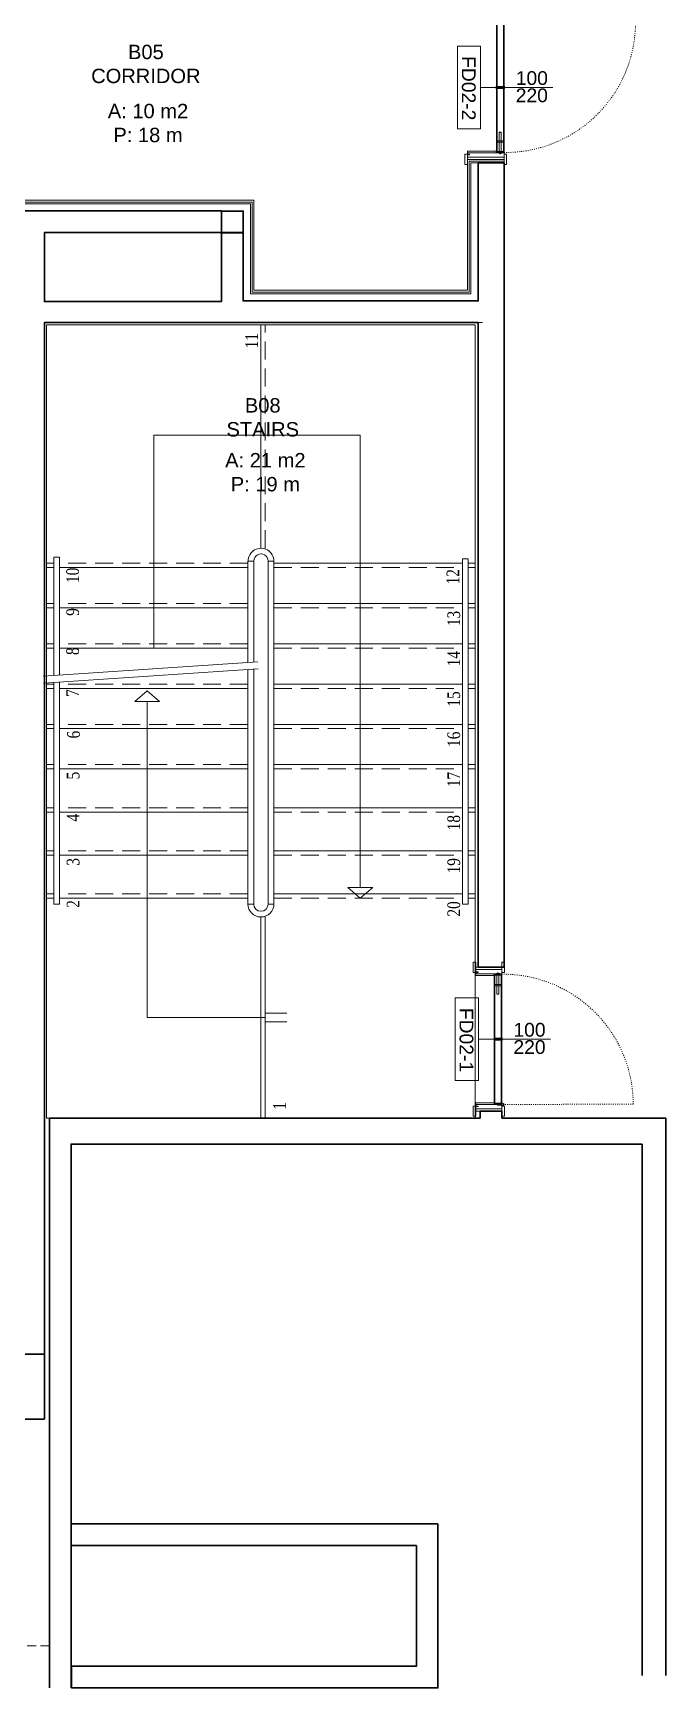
# Model space of a CAD drawing. Header units: centimetres. Extents: x 118932 to 154602, y -32682 to -23521.
# Drawn here: x 129395 to 129835, y -27265 to -26114 of the extents above; entities that cross this region are included whole.
import ezdxf

# ---------------------------------------------------------------- set-up
doc = ezdxf.new("R2010")
doc.units = ezdxf.units.CM
doc.header["$LTSCALE"] = 50
doc.header["$MEASUREMENT"] = 0
for name, pattern in [('ACAD_ISO03W100', [30, 12, -18]), ('CACHE', [0.375, 0.25, -0.125]), ('HIDDEN2', [0.1875, 0.125, -0.0625])]:
    doc.linetypes.add(name, pattern=pattern)
for name, color, linetype, lineweight, true_color in [('GEN_00_BL_Yazı', 7, 'Continuous', 0, 0x4f5250), ('GEN_00_BL_Ölçü Dış', 7, 'Continuous', 5, 0x766a5e), ('GEN_01_TA_Kolon', 7, 'Continuous', 35, 0xd05d28), ('GEN_01_TA_Merdiven', 7, 'Continuous', 13, 0x816183), ('GEN_02_TF_Kapı', 7, 'Continuous', 9, 0x4a3526), ('GEN_04_PL_İzdüşüm İnce', 7, 'HIDDEN2', 9, 0x6e6387), ('GEN_05_ML_Ahşap', 7, 'Continuous', 9, 0x745e3d), ('GEN_05_ML_Alçıpan_giydirme', 7, 'Continuous', 18, 0x7ebab5), ('GEN_06_GR_İnce', 7, 'Continuous', 13, 0xb0b0a9), ('KALACAK DUVARLAR', 7, 'Continuous', 30, 0x005387)]:
    doc.layers.add(name, color=color, linetype=linetype, lineweight=lineweight, true_color=true_color)
doc.styles.add('ARIAL', font='arial.ttf')
doc.styles.add('arial_1_18', font='arial.ttf', dxfattribs={"height": 0.2})
doc.styles.add('NEW-ROMAN', font='times.ttf', dxfattribs={"width": 0.7, "height": 15})

# ---------------------------------------------------------------- blocks, each defined once
blk = doc.blocks.new('LEVEL -1 İZDÜŞÜM')
at = {"layer": 'GEN_04_PL_İzdüşüm İnce', "elevation": 0}
blk.add_lwpolyline([(1823, 4005.8), (-433.4, 4005.8)], dxfattribs=at)
blk = doc.blocks.new('LEVEL -1_D BLOK_KOLON')
at = {"layer": 'GEN_01_TA_Kolon', "elevation": 0}
blk.add_lwpolyline([(2749.2, -956.4), (2749.2, -941.4), (2734.2, -941.4), (2734.2, -956.4)], close=True, dxfattribs=at)
at = {"layer": 'GEN_01_TA_Kolon'}
blk.add_lwpolyline([(2611, -1781.6), (2596, -1781.6), (2596, -1736.6), (2611, -1736.6)], close=True, dxfattribs=at)
blk = doc.blocks.new('level -1 d blok duvarlar')
at = {"layer": 'GEN_05_ML_Alçıpan_giydirme', "elevation": 0}
for points in [[(-763.5, -981.9), (-743.5, -981.9), (-743.5, -983.4), (145.7, -983.4), (145.7, -1046), (294.1, -1046), (294.1, -954.9), (319.6, -954.9), (319.6, -957.4), (296.6, -957.4), (296.6, -1048.5), (143.2, -1048.5), (143.2, -985.9), (-746, -985.9), (-746, -984.4), (-761, -984.4)], [(-1214.2, -1656.5), (-1214.2, -1650.3), (-1140.2, -1650.3), (-1140.2, -1180.6), (-1195.8, -1180.6), (-1195.8, -1012.2), (-1203.3, -1012.2), (-1203.3, -984.7), (-762.3, -984.7), (-762.3, -983.2), (-744.7, -983.2), (-744.7, -984.7), (144.4, -984.7), (144.4, -1047.2), (295.4, -1047.2), (295.4, -956.2), (319.6, -956.2)]]:
    blk.add_lwpolyline(points, dxfattribs=at)
blk = doc.blocks.new('KALACAK DUVARLAR LEVEL -1 D BLOK')
at = {"layer": 'KALACAK DUVARLAR', "elevation": 0}
for points in [[(628.1, -411.2), (643.1, -411.2), (643.1, 306.4), (944.7, 306.4), (944.7, -142.1), (944.7, -142.1), (962.8, -142.1), (962.7, 417.4), (944.7, 417.4), (944.7, 321.4), (781.2, 321.4), (781.2, 369), (766.2, 369), (766.2, 321), (643.1, 321), (643.1, 369), (766.2, 369), (766.2, 384), (270.1, 384)], [(646.6, -643.3), (646.6, -247.1), (946.1, -247.1)], [(946.1, -247.1), (946.1, -242.1), (961.1, -242.1), (961.1, -247.1)], [(961.1, -247.1), (1075.2, -247.1), (1075.2, -488.8), (1075.2, -634.6)], [(1058.7, -634.6), (1058.7, -265.1)], [(901.7, -544.3), (661.6, -544.3), (661.6, -529.3), (916.7, -529.3)], [(916.7, -529.3), (916.7, -643.3), (661.9, -643.3), (661.9, -628.3), (901.7, -628.3), (901.7, -544.3)]]:
    blk.add_lwpolyline(points, dxfattribs=at)
at = {"layer": 'KALACAK DUVARLAR'}
blk.add_polyline3d([(1058.7, -265.1, 0), (661.6, -265.1, 0), (661.6, -643.3, 0)], dxfattribs=at)
blk = doc.blocks.new('merdiven___')
at = {"layer": 'GEN_01_TA_Merdiven', "linetype": 'ByBlock'}
for p, q in [((175.9, 308.5, 0), (175.9, 464, 0)), ((101.4, 239, 0), (101.4, 387.2, 0)), ((101.4, 387.2, 0), (245, 387.2, 0)), ((245, 72.6, 0), (245, 387.2, 0)), ((31.9, 220, 0), (31.9, 302.2, 0)), ((35.9, 302.2, 0), (31.9, 302.2, 0)), ((35.9, 220.3, 0), (35.9, 302.2, 0)), ((166.9, 229.1, 0), (166.9, 299.5, 0)), ((166.9, 299.5, 0), (170.9, 299.5, 0)), ((170.9, 229.3, 0), (170.9, 299.5, 0)), ((176, 308.5, 0), (175.9, 308.5, 0)), ((176, 304.5, 0), (175.9, 304.5, 0)), ((181, 61, 0), (181, 299.5, 0)), ((185, 299.5, 0), (181, 299.5, 0)), ((185, 61, 0), (185, 299.5, 0)), ((316, 61, 0), (316, 301.1, 0)), ((316, 301.1, 0), (320, 301.1, 0)), ((320, 61, 0), (320, 301.1, 0)), ((31.9, 298, 0), (26.9, 298, 0)), ((31.9, 295, 0), (26.9, 295, 0)), ((166.9, 295, 0), (35.9, 295, 0)), ((185, 298, 0), (316, 298, 0)), ((320, 298, 0), (325, 298, 0)), ((320, 295, 0), (325, 295, 0)), ((31.9, 270, 0), (26.9, 270, 0)), ((31.9, 267, 0), (26.9, 267, 0)), ((166.9, 267, 0), (35.9, 267, 0)), ((185, 270, 0), (316, 270, 0)), ((320, 270, 0), (325, 270, 0)), ((320, 267, 0), (325, 267, 0)), ((31.9, 242, 0), (26.9, 242, 0)), ((185, 242, 0), (316, 242, 0)), ((320, 242, 0), (325, 242, 0)), ((31.9, 239, 0), (26.9, 239, 0)), ((166.9, 239, 0), (35.9, 239, 0)), ((320, 239, 0), (325, 239, 0)), ((166.9, 61, 0), (166.9, 224.2, 0)), ((170.9, 61, 0), (170.9, 224.5, 0)), ((31.9, 214, 0), (26.9, 214, 0)), ((31.9, 211, 0), (26.9, 211, 0)), ((31.9, 61, 0), (31.9, 215.1, 0)), ((35.9, 61, 0), (35.9, 215.4, 0)), ((166.9, 211, 0), (35.9, 211, 0)), ((88.2, 201.8, 0), (96.9, 209.4, 0)), ((105.5, 201.8, 0), (96.9, 209.4, 0)), ((185, 214, 0), (316, 214, 0)), ((320, 214, 0), (325, 214, 0)), ((320, 211, 0), (325, 211, 0)), ((105.5, 201.8, 0), (88.2, 201.8, 0)), ((96.9, -18, 0), (96.9, 201.8, 0)), ((31.9, 186, 0), (26.9, 186, 0)), ((185, 186, 0), (316, 186, 0)), ((320, 186, 0), (325, 186, 0)), ((31.9, 183, 0), (26.9, 183, 0)), ((166.9, 183, 0), (35.9, 183, 0)), ((320, 183, 0), (325, 183, 0)), ((31.9, 158, 0), (26.9, 158, 0)), ((31.9, 155, 0), (26.9, 155, 0)), ((166.9, 155, 0), (35.9, 155, 0)), ((185, 158, 0), (316, 158, 0)), ((320, 158, 0), (325, 158, 0)), ((320, 155, 0), (325, 155, 0)), ((31.9, 128, 0), (26.9, 128, 0)), ((185, 128, 0), (316, 128, 0)), ((320, 128, 0), (325, 128, 0)), ((31.9, 125, 0), (26.9, 125, 0)), ((166.9, 125, 0), (35.9, 125, 0)), ((320, 125, 0), (325, 125, 0)), ((31.9, 98, 0), (26.9, 98, 0)), ((31.9, 95, 0), (26.9, 95, 0)), ((166.9, 95, 0), (35.9, 95, 0)), ((185, 98, 0), (316, 98, 0)), ((320, 98, 0), (325, 98, 0)), ((320, 95, 0), (325, 95, 0)), ((236.4, 72.6, 0), (253.7, 72.6, 0)), ((236.4, 72.6, 0), (245, 65, 0)), ((253.7, 72.6, 0), (245, 65, 0)), ((31.9, 68, 0), (26.9, 68, 0)), ((31.9, 65, 0), (26.9, 65, 0)), ((31.9, 61, 0), (35.9, 61, 0)), ((166.9, 65, 0), (35.9, 65, 0)), ((170.9, 61, 0), (166.9, 61, 0)), ((181, 61, 0), (185, 61, 0)), ((185, 68, 0), (316, 68, 0)), ((320, 61, 0), (316, 61, 0)), ((320, 68, 0), (325, 68, 0)), ((320, 65, 0), (325, 65, 0)), ((176, 56, 0), (175.9, 56, 0)), ((176, 52, 0), (175.9, 52, 0)), ((175.9, 52, 0), (175.9, -88, 0)), ((178.9, 52, 0), (178.9, -88, 0)), ((178.9, -18, 0), (96.9, -18, 0)), ((178.9, -15, 0), (193.9, -15, 0)), ((178.9, -21, 0), (193.9, -21, 0))]:
    blk.add_line(p, q, dxfattribs=at)
at = {"layer": 'GEN_01_TA_Merdiven', "linetype": 'CACHE'}
for p, q in [((178.9, 308.5, 0), (178.9, 464, 0)), ((166.9, 298, 0), (35.9, 298, 0)), ((185, 295, 0), (316, 295, 0)), ((166.9, 270, 0), (35.9, 270, 0)), ((185, 267, 0), (316, 267, 0)), ((166.9, 242, 0), (35.9, 242, 0)), ((185, 239, 0), (316, 239, 0)), ((166.9, 214, 0), (35.9, 214, 0)), ((185, 211, 0), (316, 211, 0)), ((166.9, 186, 0), (35.9, 186, 0)), ((185, 183, 0), (316, 183, 0)), ((166.9, 158, 0), (35.9, 158, 0)), ((185, 155, 0), (316, 155, 0)), ((166.9, 128, 0), (35.9, 128, 0)), ((185, 125, 0), (316, 125, 0)), ((166.9, 98, 0), (35.9, 98, 0)), ((185, 95, 0), (316, 95, 0)), ((166.9, 68, 0), (35.9, 68, 0)), ((185, 65, 0), (316, 65, 0))]:
    blk.add_line(p, q, dxfattribs=at)
at = {"layer": 'GEN_01_TA_Merdiven', "linetype": 'ByBlock', "ltscale": 0.5}
for p, q in [((24.6, 219.5, 0), (173.8, 229.5, 0)), ((24.8, 214.7, 0), (174, 224.7, 0))]:
    blk.add_line(p, q, dxfattribs=at)
at = {"layer": 'GEN_01_TA_Merdiven', "linetype": 'ByBlock', "elevation": 0}
blk.add_lwpolyline([(26.9, 464), (325, 464), (325, -88), (26.9, -88)], close=True, dxfattribs=at)
at = {"layer": 'GEN_01_TA_Merdiven', "linetype": 'ByBlock'}
for centre, radius, start, end in [((176, 299.5, 0), 9, 0, 180.0004), ((176, 299.5, 0), 5, 0, 180.0004), ((175.9, 61, 0), 9, 180, 270), ((175.9, 61, 0), 5, 180, 270), ((176, 61, 0), 5, 270, 0), ((176, 61, 0), 9, 270, 0)]:
    blk.add_arc(centre, radius, start, end, dxfattribs=at)
at = {"layer": 'GEN_01_TA_Merdiven', "linetype": 'ByBlock', "style": 'NEW-ROMAN', "width": 0.8}
for s, p in [('11', (173.8, 447.6, 0)), ('10', (49.4, 284.3, 0)), ('12', (313.8, 283.3, 0)), ('9', (49.4, 261.5, 0)), ('13', (314.4, 254.3, 0)), ('8', (49.4, 234.2, 0)), ('14', (314.4, 226.3, 0)), ('7', (49.4, 205.1, 0)), ('15', (314.4, 198.3, 0)), ('6', (50, 176.2, 0)), ('16', (314.4, 170.3, 0)), ('5', (49.7, 147.7, 0)), ('17', (314.4, 142.3, 0)), ('4', (49.7, 118.4, 0)), ('18', (314.4, 112.3, 0)), ('3', (49.7, 87.7, 0)), ('19', (314.4, 82.3, 0)), ('2', (49.7, 58.4, 0)), ('20', (314.4, 52.3, 0)), ('1', (193.3, -82.1, 0))]:
    blk.add_text(s, height=8.82, rotation=90, dxfattribs=at).set_placement(p)
blk = doc.blocks.new('level -1 merdiven d blok')
blk.add_blockref('merdiven___', (-166.9, -95, 0))
blk = doc.blocks.new('FD02-2')
at = {"layer": 'GEN_02_TF_Kapı'}
for p, q in [((-95.5, 0), (-100, 0)), ((-95.8, 0.1), (-95.8, -3)), ((-95.5, 0), (-95.5, -25.5)), ((-95.5, 0), (-95.5, -3)), ((-95.2, 0), (-4.8, 0)), ((-95.2, -5.2), (-95.2, 0)), ((-95.2, 0), (-95.2, -3)), ((-94.9, 0.1), (-94.9, -3)), ((-50.7, 0), (-50.7, -5.2, 0)), ((-49.3, 0), (-49.3, -5.2, 0)), ((-12.9, 0), (-12.9, -5.2, 0)), ((-11.9, 0), (-11.9, -5.2, 0)), ((-4.8, -5.2), (-4.8, 0)), ((-4.5, 0), (-4.5, -25.5)), ((-4.5, 0), (0, 0)), ((-95.5, -3), (-95.8, -3)), ((-95.2, -2.6), (-95.5, -2.3)), ((-95.2, -2.6), (-95.5, -2.3)), ((-95.2, -2.6), (-95.5, -3)), ((-94.3, -5.4), (-95.5, -5.4)), ((-95.2, -0.4), (-4.8, -0.4)), ((-95.2, -2.5), (-95.2, -2.1)), ((-95.2, -2.1), (-94.8, -2.1)), ((-95.2, -2.5), (-95.2, -2.6)), ((-95.2, -2.5), (-95.1, -2.5)), ((-95.2, -2.6), (-95.2, -2.6)), ((-95.2, -2.6), (-95.2, -2.7)), ((-95.2, -2.6), (-95.2, -2.6)), ((-95.2, -2.7), (-95.2, -2.6)), ((-95.2, -3.1), (-95.2, -2.7)), ((-95.2, -2.7), (-95.2, -2.8)), ((-95.2, -2.8), (-95.1, -2.8)), ((-94.9, -3), (-95.2, -3)), ((-94.8, -3.1), (-95.2, -3.1)), ((-95.2, -4.8), (-4.8, -4.8)), ((-95.2, -5.2), (-4.8, -5.2)), ((-95.1, -2.1), (-95.1, -3.1)), ((-95.1, -2.5), (-95.1, -2.8)), ((-94.8, -2.1), (-94.8, -3.1)), ((-94.6, -4.8), (-94.6, -0.4)), ((-94.3, -5.4), (-94.3, -25.5)), ((-50.6, -5.2), (-49.4, -5.2)), ((-5.7, -5.4), (-5.7, -25.5)), ((-5.7, -5.4), (-4.5, -5.4)), ((-5.4, -4.8), (-5.4, -0.4)), ((-5.2, -2.1), (-5.2, -3.1)), ((-5.2, -2.1), (-5.2, -3.1)), ((-4.8, -2.1), (-5.2, -2.1)), ((-4.8, -2.1), (-5.2, -2.1)), ((-5.2, -3.1), (-4.8, -3.1)), ((-5.2, -3.1), (-4.8, -3.1)), ((-4.9, -2.1), (-4.9, -3.1)), ((-4.8, -2.5), (-4.9, -2.5)), ((-4.9, -2.5), (-4.9, -2.8)), ((-4.8, -2.8), (-4.9, -2.8)), ((-4.8, -2.1), (-4.8, -3.1)), ((-3.8, -2.7), (-4.8, -2.1)), ((-4.8, -2.5), (-4.8, -2.1)), ((-4.8, -2.5), (-4.8, -2.1)), ((-4.8, -2.6), (-4.5, -2.3)), ((-4.8, -2.6), (-4.5, -2.3)), ((-4.8, -2.5), (-4.8, -2.6)), ((-4.8, -2.5), (-4.8, -2.5)), ((-4.8, -2.7), (-4.8, -2.6)), ((-4.8, -2.6), (-4.8, -2.6)), ((-4.8, -2.6), (-4.8, -2.7)), ((-4.8, -2.6), (-4.8, -2.6)), ((-4.8, -2.6), (-4.5, -3)), ((-4.8, -3.1), (-4.8, -2.7)), ((-4.8, -3.1), (-4.8, -2.7)), ((-4.8, -2.7), (-4.8, -2.8)), ((-4.8, -2.7), (-4.8, -2.7)), ((-3.8, -3), (-4.8, -3.1)), ((-4.8, -3.1), (-4.8, -3)), ((-4.3, -1.5), (-4.2, -1.5)), ((-4.2, -3.7), (-4.3, -3.7)), ((-4.2, -1.5), (-4.2, -2.5)), ((-4.2, -3), (-4.2, -3.7)), ((-3.8, -3), (-3.8, -2.7)), ((-96.9, -25.5), (-100, -25.5)), ((-96.5, -24), (-96.9, -24)), ((-96.9, -24), (-96.9, -25.5)), ((-96.5, -25.5), (-96.5, -24)), ((-94.3, -25.5), (-96.5, -25.5)), ((-5.7, -25.5), (-3.5, -25.5)), ((-3.5, -25.5), (-3.5, -24)), ((-3.5, -24), (-3.1, -24)), ((-3.1, -24), (-3.1, -25.5))]:
    blk.add_line(p, q, dxfattribs=at)
at = {"layer": 'GEN_02_TF_Kapı', "linetype": 'ACAD_ISO03W100', "ltscale": 0.001}
blk.add_lwpolyline([(-4.8, 0, 0.416308), (-95.2, 91.4), (-95.4, 0.8)], format="xyb", dxfattribs=at)
at = {"layer": 'GEN_02_TF_Kapı'}
for points in [[(-96.5, 0), (-103.5, 0), (-103.5, 1.8), (-96.5, 1.8)], [(-100, 0), (-98.5, 0), (-98.5, -25.5), (-100, -25.5)], [(-49, 0), (-51, 0), (-51, 0.2), (-50.6, 0.3), (-49.4, 0.3), (-49, 0.2)], [(-50.6, 0), (-50.7, 0), (-50.7, -5.2), (-50.6, -5.2)], [(-49.4, -5.2), (-50.6, -5.2), (-50.6, 0), (-49.4, 0)], [(-49.4, 0), (-49.3, 0), (-49.3, -5.2), (-49.4, -5.2)], [(-12.8, 0), (-12.9, 0), (-12.9, -5.2), (-12.8, -5.2)], [(-12.9, 0), (-12.8, 0), (-12.8, -5.2), (-12.9, -5.2)], [(-12.8, -5.2), (-12, -5.2), (-12, 0), (-12.8, 0)], [(-12, 0), (-11.9, 0), (-11.9, -5.2), (-12, -5.2)], [(-11.9, 0), (-12, 0), (-12, -5.2), (-11.9, -5.2)], [(-3.5, 0), (3.5, 0), (3.5, 1.8), (-3.5, 1.8)], [(-1.5, 0), (0, 0), (0, -25.5), (-1.5, -25.5)], [(-49, -5.4), (-51, -5.4), (-51, -5.2), (-49, -5.2)], [(-18.8, -2), (-4.9, -2), (-4.9, -3.5), (-18.8, -3.5)], [(-18.7, -2.1), (-5, -2.1), (-5, -3.4), (-18.7, -3.4)], [(-4.8, -3.5), (-5, -3.5), (-5, -1.6), (-4.8, -1.6)], [(-4.3, -3.7), (-4.5, -3.7), (-4.5, -1.5), (-4.3, -1.5)]]:
    blk.add_lwpolyline(points, close=True, dxfattribs=at)
for points in [[(-95.2, -2.5), (-95.2, -2.5), (-95.2, -2.1), (-94.8, -2.1), (-94.8, -3.1), (-95.2, -3.1), (-95.2, -2.7), (-95.2, -2.7)], [(-96.9, -25.5), (-103.5, -25.5), (-103.5, -27.3), (-96.5, -27.3), (-96.5, -25.5)], [(-3.1, -25.5), (3.5, -25.5), (3.5, -27.3), (-3.5, -27.3), (-3.5, -25.5)]]:
    blk.add_lwpolyline(points, dxfattribs=at)
blk.add_circle((-95.4, 0.8), 0.8, dxfattribs=at)
for centre, start, end in [((-95.2, -2.1), 91.5433, 178.4567), ((-95.2, -3.1), 181.5433, 268.4567), ((-94.8, -2.1), 1.5433, 88.4567), ((-94.8, -3.1), 271.5433, 358.4567), ((-5.2, -2.1), 91.5433, 178.4567), ((-5.2, -3.1), 181.5433, 268.4567), ((-4.8, -2.1), 1.5433, 88.4567), ((-4.8, -3.1), 271.5433, 358.4567)]:
    blk.add_arc(centre, 0.0206, start, end, dxfattribs=at)
at = {"layer": 'GEN_05_ML_Ahşap'}
blk.add_lwpolyline([(-50, -16.3), (-50, 33.8)], dxfattribs=at)
blk.add_lwpolyline([(-21.2, -32.3), (-78.8, -32.3), (-78.8, -16.3), (-21.2, -16.3)], close=True, dxfattribs=at)
at = {"layer": 'GEN_00_BL_Yazı', "char_height": 9.6, "attachment_point": 7, "rotation": 90, "style": 'arial_1_18'}
for s, insert in [('\\A1;100', (-51.6, 8.1)), ('\\A1;220', (-39.6, 8.1))]:
    blk.add_mtext_dynamic_manual_height_columns(s, width=2834.152, gutter_width=1500, heights=[310.2], dxfattribs=dict(at, insert=insert))
at = {"layer": 'GEN_00_BL_Yazı', "insert": (-27.1, -29.5), "char_height": 9.6, "attachment_point": 9, "style": 'arial_1_18'}
blk.add_mtext_dynamic_manual_height_columns('\\A1;FD02-2', width=2834.152, gutter_width=1500, heights=[310.2], dxfattribs=at)
blk = doc.blocks.new('FD02-1')
at = {"layer": 'GEN_02_TF_Kapı'}
for p, q in [((-95.5, 0), (-100, 0)), ((-95.5, 0), (-95.5, -18)), ((-4.8, 0), (-95.2, 0)), ((-95.2, -5.2), (-95.2, 0)), ((-88.1, 0), (-88.1, -5.2, 0)), ((-87.1, 0), (-87.1, -5.2, 0)), ((-50.7, 0), (-50.7, -5.2, 0)), ((-49.3, 0), (-49.3, -5.2, 0)), ((-5.1, 0.1), (-5.1, -3)), ((-4.8, -5.2), (-4.8, 0)), ((-4.8, 0), (-4.8, -3)), ((-4.5, 0), (-4.5, -18)), ((-4.5, 0), (0, 0)), ((-4.5, 0), (-4.5, -3)), ((-4.2, 0.1), (-4.2, -3)), ((-96.2, -2.7), (-95.2, -2.1)), ((-96.2, -3), (-96.2, -2.7)), ((-96.2, -3), (-95.2, -3.1)), ((-95.8, -1.5), (-95.8, -2.5)), ((-95.7, -1.5), (-95.8, -1.5)), ((-95.8, -3), (-95.8, -3.7)), ((-95.8, -3.7), (-95.7, -3.7)), ((-95.2, -2.6), (-95.5, -2.3)), ((-95.2, -2.6), (-95.5, -2.3)), ((-95.2, -2.6), (-95.5, -3)), ((-94.3, -5.4), (-95.5, -5.4)), ((-4.8, -0.4), (-95.2, -0.4)), ((-95.2, -2.1), (-95.2, -3.1)), ((-95.2, -2.5), (-95.2, -2.1)), ((-95.2, -2.5), (-95.2, -2.1)), ((-95.2, -2.1), (-94.8, -2.1)), ((-95.2, -2.1), (-94.8, -2.1)), ((-95.2, -2.5), (-95.2, -2.6)), ((-95.2, -2.5), (-95.1, -2.5)), ((-95.2, -2.5), (-95.2, -2.5)), ((-95.2, -2.7), (-95.2, -2.6)), ((-95.2, -2.6), (-95.2, -2.6)), ((-95.2, -2.6), (-95.2, -2.7)), ((-95.2, -2.6), (-95.2, -2.6)), ((-95.2, -3.1), (-95.2, -2.7)), ((-95.2, -3.1), (-95.2, -2.7)), ((-95.2, -2.7), (-95.2, -2.8)), ((-95.2, -2.8), (-95.1, -2.8)), ((-95.2, -2.7), (-95.2, -2.7)), ((-95.2, -3.1), (-95.2, -3)), ((-94.8, -3.1), (-95.2, -3.1)), ((-94.8, -3.1), (-95.2, -3.1)), ((-4.8, -4.8), (-95.2, -4.8)), ((-4.8, -5.2), (-95.2, -5.2)), ((-95.1, -2.1), (-95.1, -3.1)), ((-95.1, -2.5), (-95.1, -2.8)), ((-94.8, -2.1), (-94.8, -3.1)), ((-94.8, -2.1), (-94.8, -3.1)), ((-94.6, -4.8), (-94.6, -0.4)), ((-94.3, -5.4), (-94.3, -18)), ((-49.4, -5.2), (-50.6, -5.2)), ((-5.7, -5.4), (-5.7, -18)), ((-5.7, -5.4), (-4.5, -5.4)), ((-5.4, -4.8), (-5.4, -0.4)), ((-5.2, -2.1), (-5.2, -3.1)), ((-4.8, -2.1), (-5.2, -2.1)), ((-5.2, -3.1), (-4.8, -3.1)), ((-5.1, -3), (-4.8, -3)), ((-4.9, -2.1), (-4.9, -3.1)), ((-4.8, -2.5), (-4.9, -2.5)), ((-4.9, -2.5), (-4.9, -2.8)), ((-4.8, -2.8), (-4.9, -2.8)), ((-4.8, -2.5), (-4.8, -2.1)), ((-4.8, -2.6), (-4.5, -2.3)), ((-4.8, -2.6), (-4.5, -2.3)), ((-4.8, -2.5), (-4.8, -2.6)), ((-4.8, -2.6), (-4.8, -2.6)), ((-4.8, -2.6), (-4.8, -2.7)), ((-4.8, -2.6), (-4.8, -2.6)), ((-4.8, -2.7), (-4.8, -2.6)), ((-4.8, -2.6), (-4.5, -3)), ((-4.8, -3.1), (-4.8, -2.7)), ((-4.8, -2.7), (-4.8, -2.8)), ((-4.5, -3), (-4.2, -3)), ((-96.5, -16.5), (-96.9, -16.5)), ((-96.9, -16.5), (-96.9, -18)), ((-96.5, -18), (-96.5, -16.5)), ((-94.3, -18), (-96.5, -18)), ((-5.7, -18), (-3.5, -18)), ((-3.5, -18), (-3.5, -16.5)), ((-3.5, -16.5), (-3.1, -16.5)), ((-3.1, -16.5), (-3.1, -18)), ((-3.1, -18), (0, -18))]:
    blk.add_line(p, q, dxfattribs=at)
at = {"layer": 'GEN_02_TF_Kapı', "linetype": 'ACAD_ISO03W100', "ltscale": 0.001}
blk.add_lwpolyline([(-95.2, 0, -0.416308), (-4.8, 91.4), (-4.6, 0.8)], format="xyb", dxfattribs=at)
at = {"layer": 'GEN_02_TF_Kapı'}
for points in [[(-96.5, 0), (-103.5, 0), (-103.5, 1.8), (-96.5, 1.8)], [(-98.5, 0), (-100, 0), (-100, -18), (-98.5, -18)], [(-88, 0), (-88.1, 0), (-88.1, -5.2), (-88, -5.2)], [(-88.1, 0), (-88, 0), (-88, -5.2), (-88.1, -5.2)], [(-87.2, -5.2), (-88, -5.2), (-88, 0), (-87.2, 0)], [(-87.2, 0), (-87.1, 0), (-87.1, -5.2), (-87.2, -5.2)], [(-87.1, 0), (-87.2, 0), (-87.2, -5.2), (-87.1, -5.2)], [(-51, 0), (-49, 0), (-49, 0.2), (-49.4, 0.3), (-50.6, 0.3), (-51, 0.2)], [(-50.6, 0), (-50.7, 0), (-50.7, -5.2), (-50.6, -5.2)], [(-50.6, -5.2), (-49.4, -5.2), (-49.4, 0), (-50.6, 0)], [(-49.4, 0), (-49.3, 0), (-49.3, -5.2), (-49.4, -5.2)], [(-3.5, 0), (3.5, 0), (3.5, 1.8), (-3.5, 1.8)], [(0, 0), (-1.5, 0), (-1.5, -18), (0, -18)], [(-95.7, -3.7), (-95.5, -3.7), (-95.5, -1.5), (-95.7, -1.5)], [(-95.2, -3.5), (-95, -3.5), (-95, -1.6), (-95.2, -1.6)], [(-81.3, -2), (-95.1, -2), (-95.1, -3.5), (-81.3, -3.5)], [(-81.4, -2.1), (-95, -2.1), (-95, -3.4), (-81.4, -3.4)], [(-51, -5.4), (-49, -5.4), (-49, -5.2), (-51, -5.2)]]:
    blk.add_lwpolyline(points, close=True, dxfattribs=at)
for points in [[(-4.8, -2.5), (-4.8, -2.5), (-4.8, -2.1), (-5.2, -2.1), (-5.2, -3.1), (-4.8, -3.1), (-4.8, -2.7), (-4.8, -2.7)], [(-96.9, -18), (-103.5, -18), (-103.5, -19.8), (-96.5, -19.8), (-96.5, -18)], [(-3.1, -18), (3.5, -18), (3.5, -19.8), (-3.5, -19.8), (-3.5, -18)]]:
    blk.add_lwpolyline(points, dxfattribs=at)
blk.add_circle((-4.6, 0.8), 0.8, dxfattribs=at)
for centre, start, end in [((-95.2, -2.1), 91.5433, 178.4567), ((-95.2, -3.1), 181.5433, 268.4567), ((-94.8, -2.1), 1.5433, 88.4567), ((-94.8, -3.1), 271.5433, 358.4567), ((-5.2, -2.1), 91.5433, 178.4567), ((-5.2, -3.1), 181.5433, 268.4567), ((-4.8, -2.1), 1.5433, 88.4567), ((-4.8, -3.1), 271.5433, 358.4567)]:
    blk.add_arc(centre, 0.0206, start, end, dxfattribs=at)
at = {"layer": 'GEN_05_ML_Ahşap'}
blk.add_lwpolyline([(-50, -16.3), (-50, 33.8)], dxfattribs=at)
blk.add_lwpolyline([(-21.2, -32.3), (-78.8, -32.3), (-78.8, -16.3), (-21.2, -16.3)], close=True, dxfattribs=at)
at = {"layer": 'GEN_00_BL_Yazı', "char_height": 9.6, "attachment_point": 7, "rotation": 90, "style": 'arial_1_18'}
for s, insert in [('\\A1;100', (-51.6, 8.1)), ('\\A1;220', (-39.6, 8.1))]:
    blk.add_mtext_dynamic_manual_height_columns(s, width=2834.152, gutter_width=1500, heights=[310.2], dxfattribs=dict(at, insert=insert))
at = {"layer": 'GEN_00_BL_Yazı', "insert": (-27.1, -29.5), "char_height": 9.6, "attachment_point": 9, "style": 'arial_1_18'}
blk.add_mtext_dynamic_manual_height_columns('\\A1;FD02-1', width=2834.152, gutter_width=1500, heights=[310.2], dxfattribs=at)
blk = doc.blocks.new('LEVEL -1 KAPILAR')
at = {"color": 5, "rotation": 270}
for name, p in [('FD02-2', (1905.3, 2286.7, 0)), ('FD02-1', (1903.7, 1624.7, 0))]:
    blk.add_blockref(name, p, dxfattribs=at)
blk = doc.blocks.new('tefrıslı mahal level -1 b blok')
at = {"layer": 'GEN_00_BL_Yazı', "char_height": 10, "attachment_point": 2, "style": 'ARIAL'}
for s, insert in [('B05\\PCORRIDOR', (1291.9, 3690.1)), ('\\pxqc;\\PA: 10 m2\\PP: 18 m', (1293.4, 3665.7, 0)), ('B08\\PSTAIRS', (1373.2, 3444.3)), ('\\pxqc;\\PA: 21 m2\\PP: 19 m', (1375, 3422.8, 0))]:
    blk.add_mtext(s, dxfattribs=dict(at, insert=insert))

msp = doc.modelspace()

# ---------------------------------------------------------------- linework, layer by layer
at = {"layer": 'GEN_06_GR_İnce', "elevation": 0}
msp.add_lwpolyline([(129403, -26315.5), (129707.8, -26315.5)], dxfattribs=at)

# ---------------------------------------------------------------- block references
for name, p in [('KALACAK DUVARLAR LEVEL -1 D BLOK', (128760.1, -26621.9)), ('LEVEL -1_D BLOK_KOLON', (126792.2, -25296.6, 0)), ('level -1 merdiven d blok', (129544.7, -26686, 0)), ('LEVEL -1 İZDÜŞÜM', (127583.7, -31241.8))]:
    msp.add_blockref(name, p)
at = {"color": 254, "true_color": 0xddb3d4}
msp.add_blockref('level -1 d blok duvarlar', (129403.2, -25247.1, 0), dxfattribs=at)
at = {"layer": 'GEN_00_BL_Ölçü Dış'}
msp.add_blockref('tefrıslı mahal level -1 b blok', (128181.8, -29812.4), dxfattribs=at)
at = {"layer": 'GEN_06_GR_İnce'}
msp.add_blockref('LEVEL -1 KAPILAR', (127817.5, -28488.7), dxfattribs=at)

doc.saveas('drawing.dxf')
